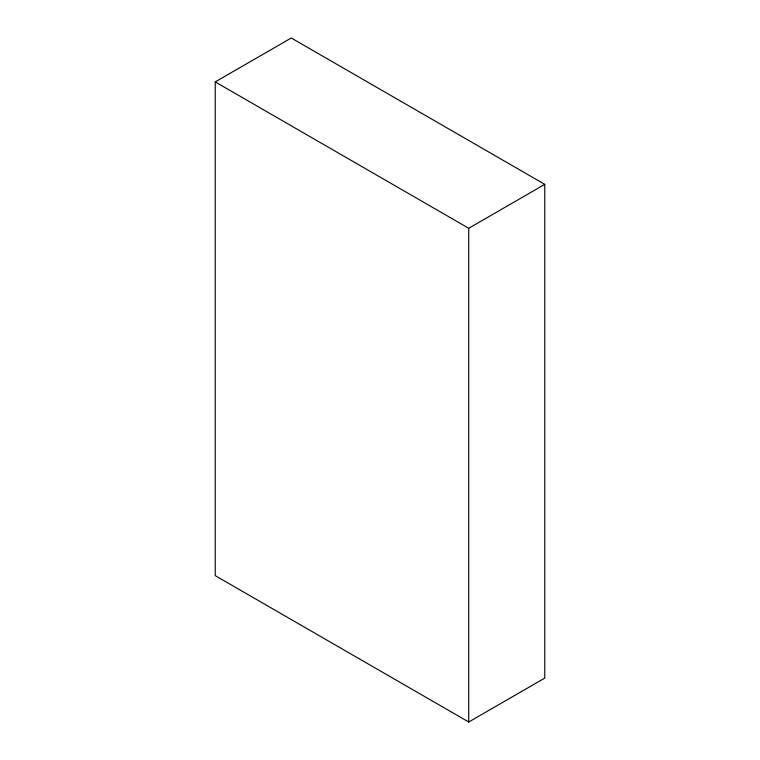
<?xml version="1.0" encoding="UTF-8"?>
<svg xmlns="http://www.w3.org/2000/svg" width="760" height="760" viewBox="0 0 760 760"><rect width="100%" height="100%" fill="white"/><g stroke="black" fill="none" stroke-linecap="round" stroke-linejoin="round"><path stroke-width="1.14" d="M215.222 81.909L291.27 38L544.778 184.357L544.778 678.091L468.73 722L215.222 575.643L215.222 81.909L468.73 228.266L544.778 184.357M468.73 228.266L468.73 722"/></g></svg>
